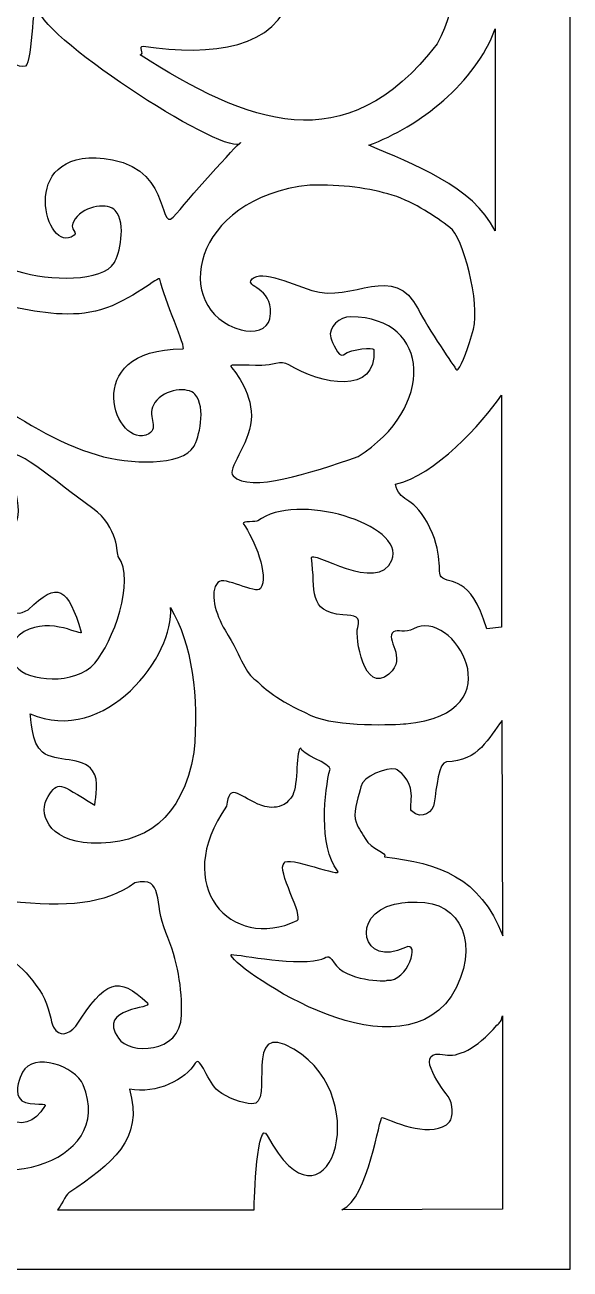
# Model space of a CAD drawing. Header units: centimetres. Extents: x -16.6 to -9.1, y -8.8 to 8.7.
# Drawn here: x -11.78 to -9.14, y -8.75 to -2.74 of the extents above; entities that cross this region are included whole.
import ezdxf

# ---------------------------------------------------------------- set-up
doc = ezdxf.new("R2010")
doc.units = ezdxf.units.CM
doc.header["$MEASUREMENT"] = 0
doc.layers.add('layer 1', color=7, linetype='Continuous')

msp = doc.modelspace()

# ---------------------------------------------------------------- linework, layer by layer
at = {"layer": 'layer 1', "color": 250}
for points, knots in [([(-16.39393, 8.70077), (-16.39393, 8.70077), (-9.14409, 8.70077), (-9.14409, 8.70077), (-9.14409, 8.70077), (-9.14409, 8.70077), (-9.14409, -8.75256), (-9.14409, -8.75256), (-9.14409, -8.75256), (-9.14409, -8.75256), (-16.39393, -8.75256), (-16.39393, -8.75256), (-16.39393, -8.75256), (-16.39393, -8.75256), (-16.39393, 8.70077), (-16.39393, 8.70077)], [0, 0, 0, 0, 0.2, 0.2, 0.2, 0.2, 0.4, 0.4, 0.4, 0.4, 0.6, 0.6, 0.6, 0.6, 1, 1, 1, 1]), ([(-11.22099, -2.8888), (-10.70575, -3.21712), (-10.23057, -3.41513), (-9.78654, -2.8355), (-9.78654, -2.8355), (-9.56665, -2.42876), (-9.83096, -2.17305), (-10.22632, -2.16834), (-10.22632, -2.16834), (-10.32941, -2.19394), (-10.33434, -2.38543), (-10.33089, -2.44868), (-10.33089, -2.44868), (-10.32576, -2.54229), (-10.10991, -2.47169), (-10.10232, -2.52439), (-10.10232, -2.52439), (-10.09257, -2.59213), (-10.19438, -2.67334), (-10.48802, -2.59479), (-10.48802, -2.59479), (-10.56576, -2.86037), (-10.86674, -2.89577), (-11.20654, -2.84809), (-11.20654, -2.84809), (-11.23078, -2.8447), (-11.19585, -2.88784), (-11.22099, -2.8888)], [0, 0, 0, 0, 0.125, 0.125, 0.125, 0.125, 0.25, 0.25, 0.25, 0.25, 0.375, 0.375, 0.375, 0.375, 0.5, 0.5, 0.5, 0.5, 0.625, 0.625, 0.625, 0.625, 0.75, 0.75, 0.75, 0.75, 1, 1, 1, 1]), ([(-12.05837, -2.7625), (-11.97529, -2.7625), (-11.84399, -2.97299), (-11.77434, -2.94314), (-11.77434, -2.94314), (-11.73786, -2.92752), (-11.74112, -2.56062), (-11.71583, -2.6648), (-11.71583, -2.6648), (-11.67635, -2.82746), (-10.78333, -3.39502), (-10.73572, -3.31442), (-10.73572, -3.31442), (-10.71905, -3.28619), (-10.96693, -3.55776), (-11.04458, -3.65599), (-11.04458, -3.65599), (-11.14096, -3.77788), (-11.05604, -3.4504), (-11.35333, -3.39586), (-11.35333, -3.39586), (-11.81618, -3.31094), (-11.68801, -3.83538), (-11.5538, -3.76911), (-11.5538, -3.76911), (-11.50051, -3.74281), (-11.57796, -3.74158), (-11.53432, -3.68139), (-11.53432, -3.68139), (-11.48487, -3.61321), (-11.37338, -3.60388), (-11.34075, -3.64064), (-11.34075, -3.64064), (-11.28341, -3.7052), (-11.32285, -3.85531), (-11.34513, -3.89225), (-11.34513, -3.89225), (-11.40302, -3.98817), (-11.65646, -3.98074), (-11.81344, -3.9339), (-11.81344, -3.9339), (-12.18528, -3.82294), (-12.25557, -3.45583), (-12.24832, -3.3454), (-12.24832, -3.3454), (-12.23898, -3.20299), (-12.18499, -2.7625), (-12.05837, -2.7625)], [0, 0, 0, 0, 0.0769231, 0.0769231, 0.0769231, 0.0769231, 0.1538462, 0.1538462, 0.1538462, 0.1538462, 0.2307692, 0.2307692, 0.2307692, 0.2307692, 0.3076923, 0.3076923, 0.3076923, 0.3076923, 0.3846154, 0.3846154, 0.3846154, 0.3846154, 0.4615385, 0.4615385, 0.4615385, 0.4615385, 0.5384615, 0.5384615, 0.5384615, 0.5384615, 0.6153846, 0.6153846, 0.6153846, 0.6153846, 0.6923077, 0.6923077, 0.6923077, 0.6923077, 0.7692308, 0.7692308, 0.7692308, 0.7692308, 0.8461538, 0.8461538, 0.8461538, 0.8461538, 1, 1, 1, 1]), ([(-9.50598, -2.7644), (-9.60176, -3.02295), (-9.86962, -3.23589), (-10.11682, -3.32536), (-10.11682, -3.32536), (-9.90393, -3.41647), (-9.61196, -3.52362), (-9.50598, -3.73948), (-9.50598, -3.73948), (-9.50598, -3.73948), (-9.50598, -2.7644), (-9.50598, -2.7644)], [0, 0, 0, 0, 0.25, 0.25, 0.25, 0.25, 0.5, 0.5, 0.5, 0.5, 1, 1, 1, 1]), ([(-9.87705, -4.11915), (-9.99432, -3.88352), (-10.19328, -4.09063), (-10.39219, -4.02657), (-10.39219, -4.02657), (-10.50603, -3.9899), (-10.65614, -3.91839), (-10.68595, -3.98115), (-10.68595, -3.98115), (-10.70044, -4.01163), (-10.56886, -4.02187), (-10.59424, -4.16342), (-10.59424, -4.16342), (-10.60381, -4.21672), (-10.6714, -4.23459), (-10.73276, -4.21717), (-10.73276, -4.21717), (-11.07665, -4.11959), (-10.97574, -3.57855), (-10.40147, -3.51858), (-10.40147, -3.51858), (-10.24321, -3.51428), (-10.11207, -3.53297), (-10.00315, -3.5669), (-10.00315, -3.5669), (-9.88721, -3.603), (-9.79635, -3.67195), (-9.72456, -3.72227), (-9.72456, -3.72227), (-9.66195, -3.76619), (-9.57765, -4.08757), (-9.61074, -4.21395), (-9.61074, -4.21395), (-9.63376, -4.30186), (-9.66558, -4.38324), (-9.68484, -4.4075), (-9.68484, -4.4075), (-9.69496, -4.42021), (-9.70632, -4.3852), (-9.701, -4.39634), (-9.701, -4.39634), (-9.69319, -4.41274), (-9.83595, -4.20175), (-9.87705, -4.11915)], [0, 0, 0, 0, 0.0833333, 0.0833333, 0.0833333, 0.0833333, 0.1666667, 0.1666667, 0.1666667, 0.1666667, 0.25, 0.25, 0.25, 0.25, 0.3333333, 0.3333333, 0.3333333, 0.3333333, 0.4166667, 0.4166667, 0.4166667, 0.4166667, 0.5, 0.5, 0.5, 0.5, 0.5833333, 0.5833333, 0.5833333, 0.5833333, 0.6666667, 0.6666667, 0.6666667, 0.6666667, 0.75, 0.75, 0.75, 0.75, 0.8333333, 0.8333333, 0.8333333, 0.8333333, 1, 1, 1, 1]), ([(-12.32136, -3.69889), (-12.30798, -3.69889), (-12.13585, -4.03679), (-11.83164, -4.10631), (-11.83164, -4.10631), (-11.70512, -4.13522), (-11.54537, -4.15991), (-11.41161, -4.12063), (-11.41161, -4.12063), (-11.2616, -4.07656), (-11.12821, -3.95307), (-11.12475, -3.97229), (-11.12475, -3.97229), (-11.10756, -4.06805), (-10.99289, -4.30947), (-11.01444, -4.30938), (-11.01444, -4.30938), (-11.52564, -4.30713), (-11.33724, -4.806), (-11.17893, -4.71861), (-11.17893, -4.71861), (-11.12685, -4.68986), (-11.19329, -4.62893), (-11.14964, -4.56875), (-11.14964, -4.56875), (-11.10019, -4.50055), (-10.9887, -4.49124), (-10.95607, -4.52799), (-10.95607, -4.52799), (-10.89873, -4.59256), (-10.93816, -4.74267), (-10.96045, -4.7796), (-10.96045, -4.7796), (-11.01834, -4.87552), (-11.27174, -4.86811), (-11.42876, -4.82126), (-11.42876, -4.82126), (-11.80062, -4.71026), (-12.22199, -4.34597), (-12.26927, -4.24583), (-12.26927, -4.24583), (-12.33653, -4.10341), (-12.49394, -3.69889), (-12.32136, -3.69889)], [0, 0, 0, 0, 0.0833333, 0.0833333, 0.0833333, 0.0833333, 0.1666667, 0.1666667, 0.1666667, 0.1666667, 0.25, 0.25, 0.25, 0.25, 0.3333333, 0.3333333, 0.3333333, 0.3333333, 0.4166667, 0.4166667, 0.4166667, 0.4166667, 0.5, 0.5, 0.5, 0.5, 0.5833333, 0.5833333, 0.5833333, 0.5833333, 0.6666667, 0.6666667, 0.6666667, 0.6666667, 0.75, 0.75, 0.75, 0.75, 0.8333333, 0.8333333, 0.8333333, 0.8333333, 1, 1, 1, 1]), ([(-10.50247, -4.38581), (-10.35153, -4.47949), (-10.07435, -4.53619), (-10.09237, -4.31207), (-10.09237, -4.31207), (-10.09321, -4.3017), (-10.19687, -4.30693), (-10.23904, -4.33737), (-10.23904, -4.33737), (-10.26135, -4.35348), (-10.29481, -4.27349), (-10.3, -4.25612), (-10.3, -4.25612), (-10.31544, -4.20458), (-10.25604, -4.15268), (-10.20393, -4.15354), (-10.20393, -4.15354), (-9.80849, -4.16003), (-9.79594, -4.59481), (-10.16821, -4.82943), (-10.16821, -4.82943), (-10.40444, -4.90905), (-10.68757, -5.00636), (-10.77187, -4.92203), (-10.77187, -4.92203), (-10.80262, -4.89128), (-10.69547, -4.77175), (-10.68438, -4.65374), (-10.68438, -4.65374), (-10.6733, -4.53574), (-10.75824, -4.41922), (-10.78238, -4.3945), (-10.78238, -4.3945), (-10.7946, -4.38196), (-10.7176, -4.38867), (-10.63214, -4.38937), (-10.63214, -4.38937), (-10.58736, -4.38975), (-10.54025, -4.36237), (-10.50247, -4.38581)], [0, 0, 0, 0, 0.0909091, 0.0909091, 0.0909091, 0.0909091, 0.1818182, 0.1818182, 0.1818182, 0.1818182, 0.2727273, 0.2727273, 0.2727273, 0.2727273, 0.3636364, 0.3636364, 0.3636364, 0.3636364, 0.4545455, 0.4545455, 0.4545455, 0.4545455, 0.5454545, 0.5454545, 0.5454545, 0.5454545, 0.6363636, 0.6363636, 0.6363636, 0.6363636, 0.7272727, 0.7272727, 0.7272727, 0.7272727, 0.8181818, 0.8181818, 0.8181818, 0.8181818, 1, 1, 1, 1]), ([(-9.4752, -4.53288), (-9.56957, -4.6704), (-9.80028, -4.92236), (-9.98684, -4.96198), (-9.98684, -4.96198), (-9.97245, -5.05015), (-9.90755, -5.0143), (-9.83519, -5.1458), (-9.83519, -5.1458), (-9.75161, -5.2977), (-9.78724, -5.3912), (-9.76722, -5.41005), (-9.76722, -5.41005), (-9.72412, -5.45066), (-9.62586, -5.39522), (-9.54662, -5.66055), (-9.54662, -5.66055), (-9.54662, -5.66055), (-9.4752, -5.65321), (-9.4752, -5.65321), (-9.4752, -5.65321), (-9.4752, -5.65321), (-9.4752, -4.53288), (-9.4752, -4.53288)], [0, 0, 0, 0, 0.1428571, 0.1428571, 0.1428571, 0.1428571, 0.2857143, 0.2857143, 0.2857143, 0.2857143, 0.4285714, 0.4285714, 0.4285714, 0.4285714, 0.5714286, 0.5714286, 0.5714286, 0.5714286, 0.7142857, 0.7142857, 0.7142857, 0.7142857, 1, 1, 1, 1]), ([(-11.32596, -5.31127), (-11.24065, -5.4295), (-11.35371, -5.72597), (-11.44009, -5.82674), (-11.44009, -5.82674), (-11.53317, -5.93533), (-11.76629, -5.91475), (-11.81911, -5.84297), (-11.81911, -5.84297), (-11.85716, -5.79127), (-11.85325, -5.7148), (-11.7805, -5.67383), (-11.7805, -5.67383), (-11.65078, -5.60078), (-11.49755, -5.69983), (-11.50467, -5.67647), (-11.50467, -5.67647), (-11.5698, -5.46277), (-11.61679, -5.42696), (-11.76071, -5.5683), (-11.76071, -5.5683), (-11.80027, -5.59199), (-11.83711, -5.594), (-11.86801, -5.54837), (-11.86801, -5.54837), (-11.88045, -5.53001), (-11.88595, -5.46528), (-11.92334, -5.41256), (-11.92334, -5.41256), (-11.99862, -5.30641), (-12.1151, -5.23174), (-12.11306, -5.27391), (-12.11306, -5.27391), (-12.10562, -5.42636), (-12.0401, -5.4157), (-12.07734, -5.51242), (-12.07734, -5.51242), (-12.09043, -5.54638), (-12.19601, -5.5422), (-12.23889, -5.50556), (-12.23889, -5.50556), (-12.32678, -5.43053), (-12.39329, -5.22701), (-12.27221, -5.09322), (-12.27221, -5.09322), (-12.26696, -5.08741), (-12.13165, -5.01752), (-12.07792, -5.0303), (-12.07792, -5.0303), (-11.99188, -5.05621), (-11.93125, -5.14166), (-11.86192, -5.15633), (-11.86192, -5.15633), (-11.75231, -5.17951), (-11.8495, -4.93198), (-11.8509, -4.8382), (-11.8509, -4.8382), (-11.85213, -4.75537), (-11.64675, -4.93589), (-11.4488, -5.07982), (-11.4488, -5.07982), (-11.32318, -5.17115), (-11.33427, -5.29977), (-11.32596, -5.31127)], [0, 0, 0, 0, 0.0588235, 0.0588235, 0.0588235, 0.0588235, 0.1176471, 0.1176471, 0.1176471, 0.1176471, 0.1764706, 0.1764706, 0.1764706, 0.1764706, 0.2352941, 0.2352941, 0.2352941, 0.2352941, 0.2941176, 0.2941176, 0.2941176, 0.2941176, 0.3529412, 0.3529412, 0.3529412, 0.3529412, 0.4117647, 0.4117647, 0.4117647, 0.4117647, 0.4705882, 0.4705882, 0.4705882, 0.4705882, 0.5294118, 0.5294118, 0.5294118, 0.5294118, 0.5882353, 0.5882353, 0.5882353, 0.5882353, 0.6470588, 0.6470588, 0.6470588, 0.6470588, 0.7058824, 0.7058824, 0.7058824, 0.7058824, 0.7647059, 0.7647059, 0.7647059, 0.7647059, 0.8235294, 0.8235294, 0.8235294, 0.8235294, 0.8823529, 0.8823529, 0.8823529, 0.8823529, 1, 1, 1, 1]), ([(-10.66233, -5.90835), (-10.71316, -5.87649), (-10.72316, -5.81208), (-10.81056, -5.66713), (-10.81056, -5.66713), (-10.85723, -5.58974), (-10.88734, -5.48326), (-10.84508, -5.43654), (-10.84508, -5.43654), (-10.81514, -5.40345), (-10.66094, -5.49633), (-10.63965, -5.46646), (-10.63965, -5.46646), (-10.59573, -5.40484), (-10.67037, -5.22588), (-10.72258, -5.15277), (-10.72258, -5.15277), (-10.73058, -5.14156), (-10.65695, -5.14367), (-10.65213, -5.13988), (-10.65213, -5.13988), (-10.46989, -4.99641), (-9.93778, -5.15566), (-10.00479, -5.32868), (-10.00479, -5.32868), (-10.06887, -5.49414), (-10.39953, -5.27526), (-10.39346, -5.31782), (-10.39346, -5.31782), (-10.37052, -5.4786), (-10.415, -5.57682), (-10.24166, -5.59363), (-10.24166, -5.59363), (-10.18119, -5.59594), (-10.15426, -5.60124), (-10.17007, -5.65426), (-10.17007, -5.65426), (-10.18386, -5.70052), (-10.13973, -5.98107), (-10.01941, -5.87933), (-10.01941, -5.87933), (-9.92591, -5.80029), (-10.04316, -5.70601), (-9.99673, -5.67534), (-9.99673, -5.67534), (-9.97859, -5.66334), (-9.93969, -5.68207), (-9.90095, -5.66026), (-9.90095, -5.66026), (-9.7114, -5.55357), (-9.39419, -6.06964), (-9.93689, -6.11928), (-9.93689, -6.11928), (-9.98596, -6.12376), (-10.26935, -6.13671), (-10.39559, -6.07857), (-10.39559, -6.07857), (-10.5725, -5.99704), (-10.60845, -5.9575), (-10.66233, -5.90835)], [0, 0, 0, 0, 0.0625, 0.0625, 0.0625, 0.0625, 0.125, 0.125, 0.125, 0.125, 0.1875, 0.1875, 0.1875, 0.1875, 0.25, 0.25, 0.25, 0.25, 0.3125, 0.3125, 0.3125, 0.3125, 0.375, 0.375, 0.375, 0.375, 0.4375, 0.4375, 0.4375, 0.4375, 0.5, 0.5, 0.5, 0.5, 0.5625, 0.5625, 0.5625, 0.5625, 0.625, 0.625, 0.625, 0.625, 0.6875, 0.6875, 0.6875, 0.6875, 0.75, 0.75, 0.75, 0.75, 0.8125, 0.8125, 0.8125, 0.8125, 0.875, 0.875, 0.875, 0.875, 1, 1, 1, 1]), ([(-11.07425, -5.5577), (-11.04911, -5.78364), (-11.38921, -6.23225), (-11.75161, -6.07052), (-11.75161, -6.07052), (-11.74707, -6.08648), (-11.74758, -6.21523), (-11.69213, -6.25691), (-11.69213, -6.25691), (-11.62521, -6.30722), (-11.4972, -6.27527), (-11.44994, -6.34594), (-11.44994, -6.34594), (-11.41612, -6.39649), (-11.43594, -6.46916), (-11.43929, -6.51229), (-11.43929, -6.51229), (-11.62042, -6.40268), (-11.61374, -6.39482), (-11.66545, -6.47123), (-11.66545, -6.47123), (-11.71413, -6.54318), (-11.67141, -6.68731), (-11.45786, -6.6959), (-11.45786, -6.6959), (-11.19544, -6.704), (-11.01703, -6.5787), (-10.96127, -6.25849), (-10.96127, -6.25849), (-10.93591, -5.98831), (-10.97048, -5.73274), (-11.07425, -5.5577)], [0, 0, 0, 0, 0.1111111, 0.1111111, 0.1111111, 0.1111111, 0.2222222, 0.2222222, 0.2222222, 0.2222222, 0.3333333, 0.3333333, 0.3333333, 0.3333333, 0.4444444, 0.4444444, 0.4444444, 0.4444444, 0.5555556, 0.5555556, 0.5555556, 0.5555556, 0.6666667, 0.6666667, 0.6666667, 0.6666667, 0.7777778, 0.7777778, 0.7777778, 0.7777778, 1, 1, 1, 1]), ([(-9.46907, -7.14253), (-9.58019, -6.85954), (-9.77617, -6.79235), (-10.04002, -6.76255), (-10.04002, -6.76255), (-10.02486, -6.73934), (-10.10476, -6.72984), (-10.1345, -6.67278), (-10.1345, -6.67278), (-10.15304, -6.63718), (-10.17268, -6.62289), (-10.18212, -6.57896), (-10.18212, -6.57896), (-10.19171, -6.53419), (-10.16185, -6.45922), (-10.15545, -6.42313), (-10.15545, -6.42313), (-10.14653, -6.37293), (-10.02843, -6.32841), (-9.98638, -6.33906), (-9.98638, -6.33906), (-9.97134, -6.34287), (-9.91587, -6.38752), (-9.9112, -6.45372), (-9.9112, -6.45372), (-9.9084, -6.49343), (-9.91835, -6.5325), (-9.91051, -6.5396), (-9.91051, -6.5396), (-9.85747, -6.58772), (-9.80608, -6.54324), (-9.8002, -6.50107), (-9.8002, -6.50107), (-9.79015, -6.4288), (-9.77828, -6.30413), (-9.74154, -6.3034), (-9.74154, -6.3034), (-9.58393, -6.30025), (-9.53875, -6.18599), (-9.47231, -6.10368), (-9.47231, -6.10368), (-9.47231, -6.10368), (-9.46907, -7.14253), (-9.46907, -7.14253)], [0, 0, 0, 0, 0.0833333, 0.0833333, 0.0833333, 0.0833333, 0.1666667, 0.1666667, 0.1666667, 0.1666667, 0.25, 0.25, 0.25, 0.25, 0.3333333, 0.3333333, 0.3333333, 0.3333333, 0.4166667, 0.4166667, 0.4166667, 0.4166667, 0.5, 0.5, 0.5, 0.5, 0.5833333, 0.5833333, 0.5833333, 0.5833333, 0.6666667, 0.6666667, 0.6666667, 0.6666667, 0.75, 0.75, 0.75, 0.75, 0.8333333, 0.8333333, 0.8333333, 0.8333333, 1, 1, 1, 1]), ([(-10.80294, -6.51721), (-10.79079, -6.40247), (-10.75138, -6.46326), (-10.65193, -6.50686), (-10.65193, -6.50686), (-10.61858, -6.52147), (-10.53197, -6.54856), (-10.48398, -6.46378), (-10.48398, -6.46378), (-10.45705, -6.41622), (-10.46873, -6.23397), (-10.44421, -6.23662), (-10.44421, -6.23662), (-10.45108, -6.26217), (-10.29675, -6.31359), (-10.30362, -6.33914), (-10.30362, -6.33914), (-10.33002, -6.43726), (-10.36034, -6.71302), (-10.26722, -6.82894), (-10.26722, -6.82894), (-10.23562, -6.86828), (-10.5141, -6.75213), (-10.52484, -6.79203), (-10.52484, -6.79203), (-10.56553, -6.82278), (-10.42674, -7.05244), (-10.46284, -7.06957), (-10.46284, -7.06957), (-10.78247, -7.2212), (-11.07385, -6.90082), (-10.80294, -6.51721)], [0, 0, 0, 0, 0.1111111, 0.1111111, 0.1111111, 0.1111111, 0.2222222, 0.2222222, 0.2222222, 0.2222222, 0.3333333, 0.3333333, 0.3333333, 0.3333333, 0.4444444, 0.4444444, 0.4444444, 0.4444444, 0.5555556, 0.5555556, 0.5555556, 0.5555556, 0.6666667, 0.6666667, 0.6666667, 0.6666667, 0.7777778, 0.7777778, 0.7777778, 0.7777778, 1, 1, 1, 1]), ([(-11.24568, -6.88769), (-11.10046, -6.8533), (-11.15695, -6.98585), (-11.09704, -7.12653), (-11.09704, -7.12653), (-11.03927, -7.26217), (-11.01701, -7.39653), (-11.02086, -7.52712), (-11.02086, -7.52712), (-11.02643, -7.71718), (-11.27289, -7.71544), (-11.32571, -7.63804), (-11.32571, -7.63804), (-11.4316, -7.4829), (-11.15259, -7.49852), (-11.18542, -7.46741), (-11.18542, -7.46741), (-11.32794, -7.33235), (-11.38787, -7.35716), (-11.53178, -7.57939), (-11.53178, -7.57939), (-11.57134, -7.62097), (-11.60818, -7.63395), (-11.63908, -7.58402), (-11.63908, -7.58402), (-11.65153, -7.56392), (-11.65839, -7.48315), (-11.69441, -7.42506), (-11.69441, -7.42506), (-11.76818, -7.30609), (-11.88614, -7.19564), (-11.88414, -7.30035), (-11.88414, -7.30035), (-11.88079, -7.47352), (-11.82602, -7.44369), (-11.88389, -7.59021), (-11.88389, -7.59021), (-11.93889, -7.72946), (-12.22356, -7.41967), (-12.04328, -7.11297), (-12.04328, -7.11297), (-12.03802, -7.10401), (-11.90273, -6.97607), (-11.84899, -6.97735), (-11.84899, -6.97735), (-11.57362, -7.00631), (-11.39378, -6.99321), (-11.24568, -6.88769)], [0, 0, 0, 0, 0.0769231, 0.0769231, 0.0769231, 0.0769231, 0.1538462, 0.1538462, 0.1538462, 0.1538462, 0.2307692, 0.2307692, 0.2307692, 0.2307692, 0.3076923, 0.3076923, 0.3076923, 0.3076923, 0.3846154, 0.3846154, 0.3846154, 0.3846154, 0.4615385, 0.4615385, 0.4615385, 0.4615385, 0.5384615, 0.5384615, 0.5384615, 0.5384615, 0.6153846, 0.6153846, 0.6153846, 0.6153846, 0.6923077, 0.6923077, 0.6923077, 0.6923077, 0.7692308, 0.7692308, 0.7692308, 0.7692308, 0.8461538, 0.8461538, 0.8461538, 0.8461538, 1, 1, 1, 1]), ([(-10.02732, -7.35778), (-10.03236, -7.3649), (-10.22882, -7.36245), (-10.28398, -7.27317), (-10.28398, -7.27317), (-10.31467, -7.22353), (-10.31515, -7.25012), (-10.3569, -7.25926), (-10.3569, -7.25926), (-10.49347, -7.2892), (-10.7785, -7.22555), (-10.78144, -7.23471), (-10.78144, -7.23471), (-10.7946, -7.27592), (-10.00943, -7.84489), (-9.71789, -7.43688), (-9.71789, -7.43688), (-9.56813, -7.18645), (-9.67456, -6.974), (-9.8828, -6.98056), (-9.8828, -6.98056), (-9.91234, -6.98148), (-9.93782, -6.97846), (-9.99181, -6.99073), (-9.99181, -6.99073), (-10.20799, -7.03989), (-10.14948, -7.30168), (-9.93965, -7.19922), (-9.93965, -7.19922), (-9.86402, -7.16229), (-9.92758, -7.36714), (-10.02732, -7.35778)], [0, 0, 0, 0, 0.1111111, 0.1111111, 0.1111111, 0.1111111, 0.2222222, 0.2222222, 0.2222222, 0.2222222, 0.3333333, 0.3333333, 0.3333333, 0.3333333, 0.4444444, 0.4444444, 0.4444444, 0.4444444, 0.5555556, 0.5555556, 0.5555556, 0.5555556, 0.6666667, 0.6666667, 0.6666667, 0.6666667, 0.7777778, 0.7777778, 0.7777778, 0.7777778, 1, 1, 1, 1]), ([(-12.33507, -7.24221), (-12.28406, -7.49685), (-12.21152, -7.6063), (-12.05442, -7.71569), (-12.05442, -7.71569), (-12.02379, -7.737), (-12.00677, -7.81757), (-11.99957, -7.86003), (-11.99957, -7.86003), (-11.9663, -7.98075), (-11.77959, -8.14872), (-11.67985, -7.96219), (-11.67985, -7.96219), (-11.67103, -7.9457), (-11.78037, -7.97265), (-11.80562, -7.9245), (-11.80562, -7.9245), (-11.82652, -7.88463), (-11.80197, -7.82904), (-11.78819, -7.80225), (-11.78819, -7.80225), (-11.73637, -7.7016), (-11.53349, -7.77242), (-11.49564, -7.86281), (-11.49564, -7.86281), (-11.33322, -8.24984), (-11.96931, -8.42293), (-12.28966, -8.12279), (-12.28966, -8.12279), (-12.80272, -7.64429), (-12.52193, -7.43231), (-12.33507, -7.24221)], [0, 0, 0, 0, 0.1111111, 0.1111111, 0.1111111, 0.1111111, 0.2222222, 0.2222222, 0.2222222, 0.2222222, 0.3333333, 0.3333333, 0.3333333, 0.3333333, 0.4444444, 0.4444444, 0.4444444, 0.4444444, 0.5555556, 0.5555556, 0.5555556, 0.5555556, 0.6666667, 0.6666667, 0.6666667, 0.6666667, 0.7777778, 0.7777778, 0.7777778, 0.7777778, 1, 1, 1, 1]), ([(-11.27281, -7.8835), (-11.14108, -7.90908), (-11.00115, -7.83648), (-10.95412, -7.75809), (-10.95412, -7.75809), (-10.9299, -7.71768), (-10.89227, -7.85674), (-10.84453, -7.89178), (-10.84453, -7.89178), (-10.79679, -7.92682), (-10.72822, -7.9524), (-10.68112, -7.95469), (-10.68112, -7.95469), (-10.56594, -7.9628), (-10.7348, -7.53649), (-10.47787, -7.69062), (-10.47787, -7.69062), (-10.07211, -7.93403), (-10.32807, -8.63835), (-10.6065, -8.10749), (-10.6065, -8.10749), (-10.65382, -8.01729), (-10.67196, -8.41455), (-10.66987, -8.46597), (-10.66987, -8.46597), (-10.66987, -8.46597), (-11.61953, -8.46597), (-11.61953, -8.46597), (-11.61953, -8.46597), (-11.60578, -8.45263), (-11.58016, -8.39445), (-11.56472, -8.38399), (-11.56472, -8.38399), (-11.3582, -8.24404), (-11.1996, -8.12783), (-11.27281, -7.8835)], [0, 0, 0, 0, 0.1, 0.1, 0.1, 0.1, 0.2, 0.2, 0.2, 0.2, 0.3, 0.3, 0.3, 0.3, 0.4, 0.4, 0.4, 0.4, 0.5, 0.5, 0.5, 0.5, 0.6, 0.6, 0.6, 0.6, 0.7, 0.7, 0.7, 0.7, 0.8, 0.8, 0.8, 0.8, 1, 1, 1, 1]), ([(-9.4705, -7.5298), (-9.47809, -7.56108), (-9.48018, -7.55571), (-9.49746, -7.57541), (-9.49746, -7.57541), (-9.59956, -7.69165), (-9.68898, -7.73023), (-9.74737, -7.71789), (-9.74737, -7.71789), (-9.90352, -7.68491), (-9.77748, -7.86094), (-9.73363, -7.91889), (-9.73363, -7.91889), (-9.70745, -7.95347), (-9.70845, -8.02169), (-9.72624, -8.04114), (-9.72624, -8.04114), (-9.80329, -8.12549), (-9.98603, -8.04565), (-10.05125, -8.02048), (-10.05125, -8.02048), (-10.06675, -8.01452), (-10.11656, -8.40889), (-10.24616, -8.46687), (-10.24616, -8.46687), (-10.24616, -8.46687), (-9.4705, -8.46363), (-9.4705, -8.46363), (-9.4705, -8.46363), (-9.4705, -8.46363), (-9.4705, -7.5298), (-9.4705, -7.5298)], [0, 0, 0, 0, 0.1111111, 0.1111111, 0.1111111, 0.1111111, 0.2222222, 0.2222222, 0.2222222, 0.2222222, 0.3333333, 0.3333333, 0.3333333, 0.3333333, 0.4444444, 0.4444444, 0.4444444, 0.4444444, 0.5555556, 0.5555556, 0.5555556, 0.5555556, 0.6666667, 0.6666667, 0.6666667, 0.6666667, 0.7777778, 0.7777778, 0.7777778, 0.7777778, 1, 1, 1, 1])]:
    msp.add_open_spline(points, degree=3, knots=knots, dxfattribs=at)

doc.saveas('drawing.dxf')
